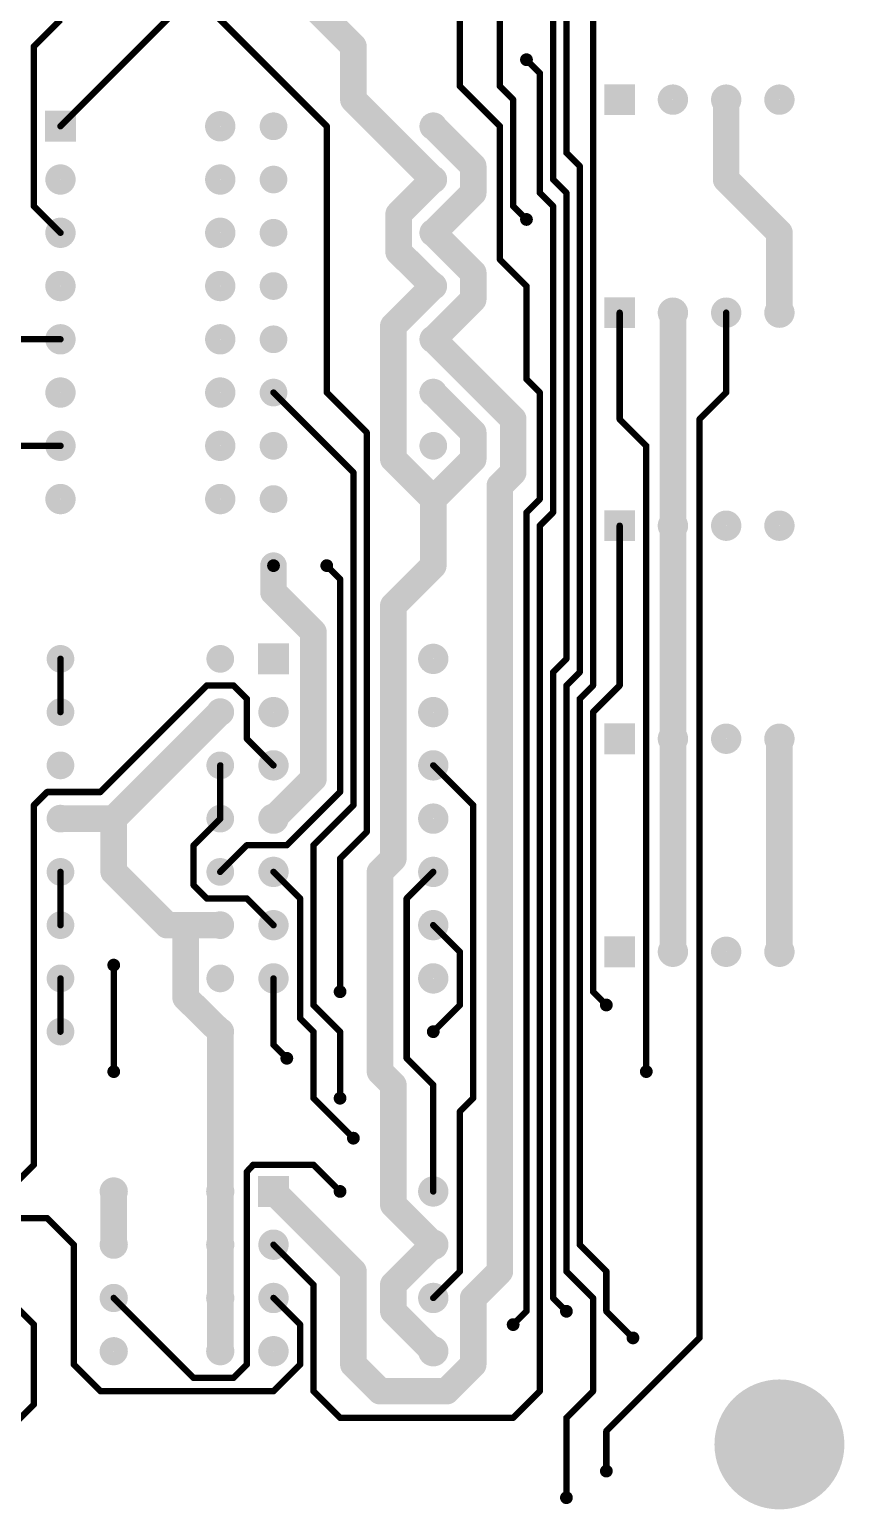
# Model space of a CAD drawing. Extents: x 0.24 to 7.39, y 0.21 to 4.62.
# Drawn here: x 5.838 to 7.368, y 0.224 to 3.002 of the extents above; entities that cross this region are included whole.
import ezdxf

# ---------------------------------------------------------------- set-up
doc = ezdxf.new("R2010")
doc.units = 0

msp = doc.modelspace()

# ---------------------------------------------------------------- linework, layer by layer
at = {"layer": 'BOT'}
for points, const_width in [([(6.721, 4.296), (6.721, 2.896)], 0.012), ([(6.646, 4.071), (6.646, 2.896)], 0.012), ([(6.846, 3.371), (6.846, 2.771)], 0.012), ([(6.896, 1.771), (6.896, 3.271)], 0.012), ([(6.296, 3.121), (6.446, 2.971)], 0.05), ([(6.146, 3.071), (6.396, 2.821)], 0.012), ([(5.896, 2.821), (6.121, 3.046)], 0.012), ([(5.846, 2.971), (5.896, 3.021)], 0.012), ([(6.821, 2.721), (6.821, 3.021)], 0.012), ([(5.846, 2.671), (5.846, 2.971)], 0.012), ([(6.446, 2.971), (6.446, 2.871)], 0.05), ([(6.796, 2.921), (6.771, 2.946)], 0.012), ([(6.796, 2.696), (6.796, 2.921)], 0.012), ([(6.446, 2.871), (6.596, 2.721)], 0.05), ([(6.646, 2.896), (6.721, 2.821)], 0.012), ([(6.721, 2.896), (6.746, 2.871)], 0.012), ([(7.146, 2.871), (7.146, 2.721)], 0.05), ([(6.746, 2.871), (6.746, 2.671)], 0.012), ([(6.596, 2.821), (6.671, 2.746)], 0.05), ([(6.396, 2.821), (6.396, 2.321)], 0.012), ([(6.721, 2.821), (6.721, 2.571)], 0.012), ([(6.671, 2.746), (6.671, 2.696)], 0.05), ([(6.846, 2.771), (6.871, 2.746)], 0.012), ([(6.871, 2.746), (6.871, 1.796)], 0.012), ([(6.596, 2.721), (6.531, 2.656)], 0.05), ([(6.846, 2.696), (6.821, 2.721)], 0.012), ([(7.146, 2.721), (7.246, 2.621)], 0.05), ([(6.671, 2.696), (6.596, 2.621)], 0.05), ([(6.821, 2.671), (6.796, 2.696)], 0.012), ([(6.846, 1.821), (6.846, 2.696)], 0.012), ([(5.896, 2.621), (5.846, 2.671)], 0.012), ([(6.531, 2.656), (6.531, 2.585)], 0.05), ([(6.746, 2.671), (6.771, 2.646)], 0.012), ([(6.821, 2.096), (6.821, 2.671)], 0.012), ([(6.596, 2.621), (6.671, 2.546)], 0.05), ([(7.246, 2.621), (7.246, 2.471)], 0.05), ([(6.531, 2.585), (6.596, 2.521)], 0.05), ([(6.671, 2.546), (6.671, 2.496)], 0.05), ([(6.721, 2.571), (6.771, 2.521)], 0.012), ([(6.596, 2.521), (6.521, 2.446)], 0.05), ([(6.671, 2.496), (6.596, 2.421)], 0.05), ([(6.771, 2.521), (6.771, 2.346)], 0.012), ([(6.946, 2.471), (6.946, 2.271)], 0.012), ([(7.046, 2.071), (7.046, 2.471)], 0.05), ([(7.146, 2.321), (7.146, 2.471)], 0.012), ([(6.521, 2.446), (6.521, 2.196)], 0.05), ([(6.596, 2.421), (6.746, 2.271)], 0.05), ([(5.896, 2.421), (5.771, 2.421)], 0.012), ([(5.771, 2.421), (5.896, 2.421)], 0.012), ([(6.596, 2.321), (6.671, 2.246)], 0.05), ([(6.771, 2.346), (6.796, 2.321)], 0.012), ([(6.446, 2.171), (6.296, 2.321)], 0.012), ([(6.396, 2.321), (6.471, 2.246)], 0.012), ([(6.796, 2.321), (6.796, 2.121)], 0.012), ([(7.096, 2.271), (7.146, 2.321)], 0.012), ([(6.746, 2.271), (6.746, 2.171)], 0.05), ([(6.471, 2.246), (6.471, 1.496)], 0.012), ([(6.671, 2.246), (6.671, 2.196)], 0.05), ([(6.946, 2.271), (6.996, 2.221)], 0.012), ([(7.096, 0.546), (7.096, 2.271)], 0.012), ([(5.696, 2.221), (5.896, 2.221)], 0.012), ([(5.696, 2.221), (5.896, 2.221)], 0.012), ([(6.996, 2.221), (6.996, 1.046)], 0.012), ([(6.521, 2.196), (6.596, 2.121)], 0.05), ([(6.671, 2.196), (6.596, 2.121)], 0.05), ([(6.746, 2.171), (6.721, 2.146)], 0.05), ([(6.446, 1.546), (6.446, 2.171)], 0.012), ([(6.721, 2.146), (6.721, 0.671)], 0.05), ([(6.596, 2.121), (6.596, 1.996)], 0.05), ([(6.796, 2.121), (6.771, 2.096)], 0.012), ([(6.771, 2.096), (6.771, 0.596)], 0.012), ([(6.796, 2.071), (6.821, 2.096)], 0.012), ([(7.046, 1.671), (7.046, 2.071)], 0.05), ([(6.796, 0.446), (6.796, 2.071)], 0.012), ([(6.946, 2.071), (6.946, 1.771)], 0.012), ([(6.296, 1.946), (6.296, 1.996)], 0.05), ([(6.421, 1.971), (6.396, 1.996)], 0.012), ([(6.596, 1.996), (6.521, 1.921)], 0.05), ([(6.421, 1.571), (6.421, 1.971)], 0.012), ([(6.371, 1.871), (6.296, 1.946)], 0.05), ([(6.521, 1.921), (6.521, 1.446)], 0.05), ([(6.371, 1.596), (6.371, 1.871)], 0.05), ([(5.896, 1.721), (5.896, 1.821)], 0.012), ([(6.821, 1.796), (6.846, 1.821)], 0.012), ([(6.821, 0.621), (6.821, 1.796)], 0.012), ([(6.871, 1.796), (6.846, 1.771)], 0.012), ([(5.971, 1.571), (6.171, 1.771)], 0.012), ([(6.171, 1.771), (6.221, 1.771)], 0.012), ([(6.221, 1.771), (6.246, 1.746)], 0.012), ([(6.246, 1.746), (6.246, 1.671)], 0.012), ([(6.846, 1.771), (6.846, 0.671)], 0.012), ([(6.871, 1.746), (6.896, 1.771)], 0.012), ([(6.871, 0.721), (6.871, 1.746)], 0.012), ([(6.946, 1.771), (6.896, 1.721)], 0.012), ([(5.996, 1.521), (6.196, 1.721)], 0.05), ([(6.896, 1.721), (6.896, 1.196)], 0.012), ([(7.046, 1.271), (7.046, 1.671)], 0.05), ([(7.246, 1.271), (7.246, 1.671)], 0.05), ([(6.246, 1.671), (6.296, 1.621)], 0.012), ([(6.196, 1.521), (6.196, 1.621)], 0.012), ([(6.296, 1.521), (6.371, 1.596)], 0.05), ([(6.671, 1.546), (6.596, 1.621)], 0.012), ([(5.846, 1.546), (5.871, 1.571)], 0.012), ([(5.871, 1.571), (5.971, 1.571)], 0.012), ([(6.321, 1.471), (6.421, 1.571)], 0.012), ([(5.846, 0.871), (5.846, 1.546)], 0.012), ([(5.996, 1.521), (5.896, 1.521)], 0.05), ([(5.896, 1.521), (5.996, 1.521)], 0.05), ([(5.996, 1.421), (5.996, 1.521)], 0.05), ([(6.371, 1.471), (6.446, 1.546)], 0.012), ([(6.671, 0.996), (6.671, 1.546)], 0.012), ([(6.146, 1.471), (6.196, 1.521)], 0.012), ([(6.471, 1.496), (6.421, 1.446)], 0.012), ([(6.146, 1.396), (6.146, 1.471)], 0.012), ([(6.196, 1.421), (6.246, 1.471)], 0.012), ([(6.246, 1.471), (6.321, 1.471)], 0.012), ([(6.371, 1.171), (6.371, 1.471)], 0.012), ([(6.096, 1.321), (5.996, 1.421)], 0.05), ([(6.421, 1.446), (6.421, 1.196)], 0.012), ([(6.521, 1.446), (6.496, 1.421)], 0.05), ([(6.496, 1.421), (6.496, 1.046)], 0.05), ([(5.896, 1.321), (5.896, 1.421)], 0.012), ([(6.296, 1.421), (6.346, 1.371)], 0.012), ([(6.596, 1.421), (6.546, 1.371)], 0.012), ([(6.171, 1.371), (6.146, 1.396)], 0.012), ([(6.246, 1.371), (6.171, 1.371)], 0.012), ([(6.296, 1.321), (6.246, 1.371)], 0.012), ([(6.346, 1.371), (6.346, 1.146)], 0.012), ([(6.546, 1.371), (6.546, 1.071)], 0.012), ([(6.131, 1.321), (6.096, 1.321)], 0.05), ([(6.196, 1.321), (6.131, 1.321)], 0.05), ([(6.196, 1.321), (6.131, 1.321)], 0.05), ([(6.131, 1.321), (6.131, 1.185)], 0.05), ([(6.646, 1.271), (6.596, 1.321)], 0.012), ([(5.996, 1.246), (5.996, 1.046)], 0.012), ([(6.646, 1.171), (6.646, 1.271)], 0.012), ([(5.896, 1.121), (5.896, 1.221)], 0.012), ([(6.296, 1.096), (6.296, 1.221)], 0.012), ([(6.131, 1.185), (6.196, 1.121)], 0.05), ([(6.896, 1.196), (6.921, 1.171)], 0.012), ([(6.421, 1.121), (6.371, 1.171)], 0.012), ([(6.596, 1.121), (6.646, 1.171)], 0.012), ([(6.196, 0.821), (6.196, 1.121)], 0.05), ([(6.346, 1.146), (6.371, 1.121)], 0.012), ([(6.371, 1.121), (6.371, 0.996)], 0.012), ([(6.421, 0.996), (6.421, 1.121)], 0.012), ([(6.321, 1.071), (6.296, 1.096)], 0.012), ([(6.496, 1.046), (6.521, 1.021)], 0.05), ([(6.546, 1.071), (6.596, 1.021)], 0.012), ([(6.521, 1.021), (6.521, 0.796)], 0.05), ([(6.371, 0.996), (6.446, 0.921)], 0.012), ([(6.596, 1.021), (6.596, 0.821)], 0.012), ([(6.646, 0.971), (6.671, 0.996)], 0.012), ([(6.646, 0.671), (6.646, 0.971)], 0.012), ([(5.796, 0.821), (5.846, 0.871)], 0.012), ([(6.246, 0.858), (6.258, 0.871)], 0.012), ([(6.246, 0.496), (6.246, 0.858)], 0.012), ([(6.258, 0.871), (6.371, 0.871)], 0.012), ([(6.371, 0.871), (6.421, 0.821)], 0.012), ([(5.996, 0.721), (5.996, 0.821)], 0.05), ([(6.196, 0.721), (6.196, 0.821)], 0.05), ([(6.446, 0.671), (6.296, 0.821)], 0.05), ([(6.521, 0.796), (6.596, 0.721)], 0.05), ([(5.746, 0.771), (5.871, 0.771)], 0.012), ([(5.871, 0.771), (5.921, 0.721)], 0.012), ([(5.921, 0.721), (5.921, 0.496)], 0.012), ([(6.196, 0.621), (6.196, 0.721)], 0.05), ([(6.296, 0.721), (6.371, 0.646)], 0.012), ([(6.596, 0.721), (6.521, 0.646)], 0.05), ([(6.921, 0.671), (6.871, 0.721)], 0.012), ([(6.446, 0.496), (6.446, 0.671)], 0.05), ([(6.721, 0.671), (6.671, 0.621)], 0.05), ([(6.521, 0.646), (6.521, 0.596)], 0.05), ([(6.596, 0.621), (6.646, 0.671)], 0.012), ([(6.846, 0.671), (6.896, 0.621)], 0.012), ([(6.921, 0.596), (6.921, 0.671)], 0.012), ([(6.196, 0.521), (6.196, 0.621)], 0.05), ([(6.371, 0.646), (6.371, 0.446)], 0.012), ([(6.671, 0.621), (6.671, 0.496)], 0.05), ([(5.846, 0.571), (5.796, 0.621)], 0.012), ([(5.996, 0.621), (6.146, 0.471)], 0.012), ([(6.346, 0.571), (6.296, 0.621)], 0.012), ([(6.521, 0.596), (6.596, 0.521)], 0.05), ([(6.846, 0.596), (6.821, 0.621)], 0.012), ([(6.896, 0.621), (6.896, 0.446)], 0.012), ([(6.771, 0.596), (6.746, 0.571)], 0.012), ([(6.971, 0.546), (6.921, 0.596)], 0.012), ([(5.846, 0.421), (5.846, 0.571)], 0.012), ([(6.346, 0.496), (6.346, 0.571)], 0.012), ([(6.921, 0.371), (7.096, 0.546)], 0.012), ([(5.921, 0.496), (5.971, 0.446)], 0.012), ([(6.221, 0.471), (6.246, 0.496)], 0.012), ([(6.296, 0.446), (6.346, 0.496)], 0.012), ([(6.496, 0.446), (6.446, 0.496)], 0.05), ([(6.671, 0.496), (6.621, 0.446)], 0.05), ([(6.146, 0.471), (6.221, 0.471)], 0.012), ([(5.971, 0.446), (6.296, 0.446)], 0.012), ([(6.371, 0.446), (6.421, 0.396)], 0.012), ([(6.621, 0.446), (6.496, 0.446)], 0.05), ([(6.746, 0.396), (6.796, 0.446)], 0.012), ([(6.896, 0.446), (6.846, 0.396)], 0.012), ([(5.796, 0.371), (5.846, 0.421)], 0.012), ([(6.421, 0.396), (6.746, 0.396)], 0.012), ([(6.846, 0.396), (6.846, 0.246)], 0.012), ([(6.921, 0.296), (6.921, 0.371)], 0.012)]:
    msp.add_lwpolyline(points, dxfattribs=dict(at, const_width=const_width))
for points, const_width in [([(5.843, 2.971, 1), (5.849, 2.971, 1)], 0.006), ([(5.843, 2.971, 1), (5.849, 2.971, 1)], 0.006), ([(6.4335, 2.971, 1), (6.4585, 2.971, 1)], 0.025), ([(6.4335, 2.971, 1), (6.4585, 2.971, 1)], 0.025), ([(6.765, 2.946, 1), (6.777, 2.946, 1)], 0.012), ([(6.768, 2.946, 1), (6.774, 2.946, 1)], 0.006), ([(6.793, 2.921, 1), (6.799, 2.921, 1)], 0.006), ([(6.793, 2.921, 1), (6.799, 2.921, 1)], 0.006), ([(6.4335, 2.871, 1), (6.4585, 2.871, 1)], 0.025), ([(6.4335, 2.871, 1), (6.4585, 2.871, 1)], 0.025), ([(6.643, 2.896, 1), (6.649, 2.896, 1)], 0.006), ([(6.643, 2.896, 1), (6.649, 2.896, 1)], 0.006), ([(6.718, 2.896, 1), (6.724, 2.896, 1)], 0.006), ([(6.718, 2.896, 1), (6.724, 2.896, 1)], 0.006), ([(7.032, 2.871, 1), (7.06, 2.871, 1)], 0.029), ([(7.132, 2.871, 1), (7.16, 2.871, 1)], 0.029), ([(7.1335, 2.871, 1), (7.1585, 2.871, 1)], 0.025), ([(7.232, 2.871, 1), (7.26, 2.871, 1)], 0.029), ([(6.743, 2.871, 1), (6.749, 2.871, 1)], 0.006), ([(6.743, 2.871, 1), (6.749, 2.871, 1)], 0.006), ([(6.182, 2.821, 1), (6.21, 2.821, 1)], 0.029), ([(6.283, 2.821, 1), (6.309, 2.821, 1)], 0.026), ([(6.583, 2.821, 1), (6.609, 2.821, 1)], 0.026), ([(6.5835, 2.821, 1), (6.6085, 2.821, 1)], 0.025), ([(5.893, 2.821, 1), (5.899, 2.821, 1)], 0.006), ([(6.393, 2.821, 1), (6.399, 2.821, 1)], 0.006), ([(6.393, 2.821, 1), (6.399, 2.821, 1)], 0.006), ([(6.718, 2.821, 1), (6.724, 2.821, 1)], 0.006), ([(6.718, 2.821, 1), (6.724, 2.821, 1)], 0.006), ([(6.6585, 2.746, 1), (6.6835, 2.746, 1)], 0.025), ([(6.6585, 2.746, 1), (6.6835, 2.746, 1)], 0.025), ([(6.843, 2.771, 1), (6.849, 2.771, 1)], 0.006), ([(6.843, 2.771, 1), (6.849, 2.771, 1)], 0.006), ([(6.868, 2.746, 1), (6.874, 2.746, 1)], 0.006), ([(6.868, 2.746, 1), (6.874, 2.746, 1)], 0.006), ([(5.882, 2.721, 1), (5.91, 2.721, 1)], 0.029), ([(6.182, 2.721, 1), (6.21, 2.721, 1)], 0.029), ([(6.283, 2.721, 1), (6.309, 2.721, 1)], 0.026), ([(6.583, 2.721, 1), (6.609, 2.721, 1)], 0.026), ([(6.5835, 2.721, 1), (6.6085, 2.721, 1)], 0.025), ([(6.5835, 2.721, 1), (6.6085, 2.721, 1)], 0.025), ([(6.818, 2.721, 1), (6.824, 2.721, 1)], 0.006), ([(6.818, 2.721, 1), (6.824, 2.721, 1)], 0.006), ([(7.1335, 2.721, 1), (7.1585, 2.721, 1)], 0.025), ([(7.1335, 2.721, 1), (7.1585, 2.721, 1)], 0.025), ([(6.6585, 2.696, 1), (6.6835, 2.696, 1)], 0.025), ([(6.6585, 2.696, 1), (6.6835, 2.696, 1)], 0.025), ([(6.793, 2.696, 1), (6.799, 2.696, 1)], 0.006), ([(6.793, 2.696, 1), (6.799, 2.696, 1)], 0.006), ([(6.843, 2.696, 1), (6.849, 2.696, 1)], 0.006), ([(6.843, 2.696, 1), (6.849, 2.696, 1)], 0.006), ([(5.843, 2.671, 1), (5.849, 2.671, 1)], 0.006), ([(5.843, 2.671, 1), (5.849, 2.671, 1)], 0.006), ([(6.5185, 2.656, 1), (6.5435, 2.656, 1)], 0.025), ([(6.5185, 2.656, 1), (6.5435, 2.656, 1)], 0.025), ([(6.743, 2.671, 1), (6.749, 2.671, 1)], 0.006), ([(6.743, 2.671, 1), (6.749, 2.671, 1)], 0.006), ([(6.818, 2.671, 1), (6.824, 2.671, 1)], 0.006), ([(6.818, 2.671, 1), (6.824, 2.671, 1)], 0.006), ([(5.882, 2.621, 1), (5.91, 2.621, 1)], 0.029), ([(6.182, 2.621, 1), (6.21, 2.621, 1)], 0.029), ([(6.283, 2.621, 1), (6.309, 2.621, 1)], 0.026), ([(6.583, 2.621, 1), (6.609, 2.621, 1)], 0.026), ([(6.5835, 2.621, 1), (6.6085, 2.621, 1)], 0.025), ([(6.5835, 2.621, 1), (6.6085, 2.621, 1)], 0.025), ([(6.765, 2.646, 1), (6.777, 2.646, 1)], 0.012), ([(6.768, 2.646, 1), (6.774, 2.646, 1)], 0.006), ([(7.2335, 2.621, 1), (7.2585, 2.621, 1)], 0.025), ([(7.2335, 2.621, 1), (7.2585, 2.621, 1)], 0.025), ([(5.893, 2.621, 1), (5.899, 2.621, 1)], 0.006), ([(6.5185, 2.585, 1), (6.5435, 2.585, 1)], 0.025), ([(6.5185, 2.585, 1), (6.5435, 2.585, 1)], 0.025), ([(6.6585, 2.546, 1), (6.6835, 2.546, 1)], 0.025), ([(6.6585, 2.546, 1), (6.6835, 2.546, 1)], 0.025), ([(6.718, 2.571, 1), (6.724, 2.571, 1)], 0.006), ([(6.718, 2.571, 1), (6.724, 2.571, 1)], 0.006), ([(5.882, 2.521, 1), (5.91, 2.521, 1)], 0.029), ([(6.182, 2.521, 1), (6.21, 2.521, 1)], 0.029), ([(6.283, 2.521, 1), (6.309, 2.521, 1)], 0.026), ([(6.583, 2.521, 1), (6.609, 2.521, 1)], 0.026), ([(6.5835, 2.521, 1), (6.6085, 2.521, 1)], 0.025), ([(6.5835, 2.521, 1), (6.6085, 2.521, 1)], 0.025), ([(6.6585, 2.496, 1), (6.6835, 2.496, 1)], 0.025), ([(6.6585, 2.496, 1), (6.6835, 2.496, 1)], 0.025), ([(6.768, 2.521, 1), (6.774, 2.521, 1)], 0.006), ([(6.768, 2.521, 1), (6.774, 2.521, 1)], 0.006), ([(6.943, 2.471, 1), (6.949, 2.471, 1)], 0.006), ([(7.032, 2.471, 1), (7.06, 2.471, 1)], 0.029), ([(7.0335, 2.471, 1), (7.0585, 2.471, 1)], 0.025), ([(7.132, 2.471, 1), (7.16, 2.471, 1)], 0.029), ([(7.143, 2.471, 1), (7.149, 2.471, 1)], 0.006), ([(7.232, 2.471, 1), (7.26, 2.471, 1)], 0.029), ([(7.2335, 2.471, 1), (7.2585, 2.471, 1)], 0.025), ([(5.882, 2.421, 1), (5.91, 2.421, 1)], 0.029), ([(6.182, 2.421, 1), (6.21, 2.421, 1)], 0.029), ([(6.283, 2.421, 1), (6.309, 2.421, 1)], 0.026), ([(6.5085, 2.446, 1), (6.5335, 2.446, 1)], 0.025), ([(6.5085, 2.446, 1), (6.5335, 2.446, 1)], 0.025), ([(6.583, 2.421, 1), (6.609, 2.421, 1)], 0.026), ([(6.5835, 2.421, 1), (6.6085, 2.421, 1)], 0.025), ([(6.5835, 2.421, 1), (6.6085, 2.421, 1)], 0.025), ([(5.893, 2.421, 1), (5.899, 2.421, 1)], 0.006), ([(5.893, 2.421, 1), (5.899, 2.421, 1)], 0.006), ([(5.882, 2.321, 1), (5.91, 2.321, 1)], 0.029), ([(6.182, 2.321, 1), (6.21, 2.321, 1)], 0.029), ([(6.283, 2.321, 1), (6.309, 2.321, 1)], 0.026), ([(6.583, 2.321, 1), (6.609, 2.321, 1)], 0.026), ([(6.5835, 2.321, 1), (6.6085, 2.321, 1)], 0.025), ([(6.768, 2.346, 1), (6.774, 2.346, 1)], 0.006), ([(6.768, 2.346, 1), (6.774, 2.346, 1)], 0.006), ([(6.293, 2.321, 1), (6.299, 2.321, 1)], 0.006), ([(6.393, 2.321, 1), (6.399, 2.321, 1)], 0.006), ([(6.393, 2.321, 1), (6.399, 2.321, 1)], 0.006), ([(6.793, 2.321, 1), (6.799, 2.321, 1)], 0.006), ([(6.793, 2.321, 1), (6.799, 2.321, 1)], 0.006), ([(7.143, 2.321, 1), (7.149, 2.321, 1)], 0.006), ([(7.143, 2.321, 1), (7.149, 2.321, 1)], 0.006), ([(6.7335, 2.271, 1), (6.7585, 2.271, 1)], 0.025), ([(6.7335, 2.271, 1), (6.7585, 2.271, 1)], 0.025), ([(6.468, 2.246, 1), (6.474, 2.246, 1)], 0.006), ([(6.468, 2.246, 1), (6.474, 2.246, 1)], 0.006), ([(6.6585, 2.246, 1), (6.6835, 2.246, 1)], 0.025), ([(6.6585, 2.246, 1), (6.6835, 2.246, 1)], 0.025), ([(6.943, 2.271, 1), (6.949, 2.271, 1)], 0.006), ([(6.943, 2.271, 1), (6.949, 2.271, 1)], 0.006), ([(7.093, 2.271, 1), (7.099, 2.271, 1)], 0.006), ([(7.093, 2.271, 1), (7.099, 2.271, 1)], 0.006), ([(5.882, 2.221, 1), (5.91, 2.221, 1)], 0.029), ([(5.893, 2.221, 1), (5.899, 2.221, 1)], 0.006), ([(5.893, 2.221, 1), (5.899, 2.221, 1)], 0.006), ([(6.182, 2.221, 1), (6.21, 2.221, 1)], 0.029), ([(6.283, 2.221, 1), (6.309, 2.221, 1)], 0.026), ([(6.583, 2.221, 1), (6.609, 2.221, 1)], 0.026), ([(6.993, 2.221, 1), (6.999, 2.221, 1)], 0.006), ([(6.993, 2.221, 1), (6.999, 2.221, 1)], 0.006), ([(6.5085, 2.196, 1), (6.5335, 2.196, 1)], 0.025), ([(6.5085, 2.196, 1), (6.5335, 2.196, 1)], 0.025), ([(6.6585, 2.196, 1), (6.6835, 2.196, 1)], 0.025), ([(6.6585, 2.196, 1), (6.6835, 2.196, 1)], 0.025), ([(6.7335, 2.171, 1), (6.7585, 2.171, 1)], 0.025), ([(6.7335, 2.171, 1), (6.7585, 2.171, 1)], 0.025), ([(6.443, 2.171, 1), (6.449, 2.171, 1)], 0.006), ([(6.443, 2.171, 1), (6.449, 2.171, 1)], 0.006), ([(6.7085, 2.146, 1), (6.7335, 2.146, 1)], 0.025), ([(6.7085, 2.146, 1), (6.7335, 2.146, 1)], 0.025), ([(5.882, 2.121, 1), (5.91, 2.121, 1)], 0.029), ([(6.182, 2.121, 1), (6.21, 2.121, 1)], 0.029), ([(6.283, 2.121, 1), (6.309, 2.121, 1)], 0.026), ([(6.583, 2.121, 1), (6.609, 2.121, 1)], 0.026), ([(6.5835, 2.121, 1), (6.6085, 2.121, 1)], 0.025), ([(6.5835, 2.121, 1), (6.6085, 2.121, 1)], 0.025), ([(6.5835, 2.121, 1), (6.6085, 2.121, 1)], 0.025), ([(6.793, 2.121, 1), (6.799, 2.121, 1)], 0.006), ([(6.793, 2.121, 1), (6.799, 2.121, 1)], 0.006), ([(6.768, 2.096, 1), (6.774, 2.096, 1)], 0.006), ([(6.768, 2.096, 1), (6.774, 2.096, 1)], 0.006), ([(6.818, 2.096, 1), (6.824, 2.096, 1)], 0.006), ([(6.818, 2.096, 1), (6.824, 2.096, 1)], 0.006), ([(7.032, 2.071, 1), (7.06, 2.071, 1)], 0.029), ([(7.0335, 2.071, 1), (7.0585, 2.071, 1)], 0.025), ([(7.0335, 2.071, 1), (7.0585, 2.071, 1)], 0.025), ([(7.132, 2.071, 1), (7.16, 2.071, 1)], 0.029), ([(7.232, 2.071, 1), (7.26, 2.071, 1)], 0.029), ([(6.793, 2.071, 1), (6.799, 2.071, 1)], 0.006), ([(6.793, 2.071, 1), (6.799, 2.071, 1)], 0.006), ([(6.943, 2.071, 1), (6.949, 2.071, 1)], 0.006), ([(6.2835, 1.996, 1), (6.3085, 1.996, 1)], 0.025), ([(6.29, 1.996, 1), (6.302, 1.996, 1)], 0.012), ([(6.39, 1.996, 1), (6.402, 1.996, 1)], 0.012), ([(6.393, 1.996, 1), (6.399, 1.996, 1)], 0.006), ([(6.5835, 1.996, 1), (6.6085, 1.996, 1)], 0.025), ([(6.5835, 1.996, 1), (6.6085, 1.996, 1)], 0.025), ([(6.418, 1.971, 1), (6.424, 1.971, 1)], 0.006), ([(6.418, 1.971, 1), (6.424, 1.971, 1)], 0.006), ([(6.2835, 1.946, 1), (6.3085, 1.946, 1)], 0.025), ([(6.2835, 1.946, 1), (6.3085, 1.946, 1)], 0.025), ([(6.5085, 1.921, 1), (6.5335, 1.921, 1)], 0.025), ([(6.5085, 1.921, 1), (6.5335, 1.921, 1)], 0.025), ([(6.3585, 1.871, 1), (6.3835, 1.871, 1)], 0.025), ([(6.3585, 1.871, 1), (6.3835, 1.871, 1)], 0.025), ([(5.883, 1.821, 1), (5.909, 1.821, 1)], 0.026), ([(6.183, 1.821, 1), (6.209, 1.821, 1)], 0.026), ([(6.582, 1.821, 1), (6.61, 1.821, 1)], 0.029), ([(5.893, 1.821, 1), (5.899, 1.821, 1)], 0.006), ([(6.843, 1.821, 1), (6.849, 1.821, 1)], 0.006), ([(6.843, 1.821, 1), (6.849, 1.821, 1)], 0.006), ([(6.818, 1.796, 1), (6.824, 1.796, 1)], 0.006), ([(6.818, 1.796, 1), (6.824, 1.796, 1)], 0.006), ([(6.868, 1.796, 1), (6.874, 1.796, 1)], 0.006), ([(6.868, 1.796, 1), (6.874, 1.796, 1)], 0.006), ([(6.168, 1.771, 1), (6.174, 1.771, 1)], 0.006), ([(6.168, 1.771, 1), (6.174, 1.771, 1)], 0.006), ([(6.218, 1.771, 1), (6.224, 1.771, 1)], 0.006), ([(6.218, 1.771, 1), (6.224, 1.771, 1)], 0.006), ([(6.243, 1.746, 1), (6.249, 1.746, 1)], 0.006), ([(6.243, 1.746, 1), (6.249, 1.746, 1)], 0.006), ([(6.843, 1.771, 1), (6.849, 1.771, 1)], 0.006), ([(6.843, 1.771, 1), (6.849, 1.771, 1)], 0.006), ([(6.868, 1.746, 1), (6.874, 1.746, 1)], 0.006), ([(6.868, 1.746, 1), (6.874, 1.746, 1)], 0.006), ([(6.893, 1.771, 1), (6.899, 1.771, 1)], 0.006), ([(6.893, 1.771, 1), (6.899, 1.771, 1)], 0.006), ([(6.943, 1.771, 1), (6.949, 1.771, 1)], 0.006), ([(6.943, 1.771, 1), (6.949, 1.771, 1)], 0.006), ([(5.883, 1.721, 1), (5.909, 1.721, 1)], 0.026), ([(5.893, 1.721, 1), (5.899, 1.721, 1)], 0.006), ([(6.183, 1.721, 1), (6.209, 1.721, 1)], 0.026), ([(6.1835, 1.721, 1), (6.2085, 1.721, 1)], 0.025), ([(6.282, 1.721, 1), (6.31, 1.721, 1)], 0.029), ([(6.582, 1.721, 1), (6.61, 1.721, 1)], 0.029), ([(6.893, 1.721, 1), (6.899, 1.721, 1)], 0.006), ([(6.893, 1.721, 1), (6.899, 1.721, 1)], 0.006), ([(7.032, 1.671, 1), (7.06, 1.671, 1)], 0.029), ([(7.0335, 1.671, 1), (7.0585, 1.671, 1)], 0.025), ([(7.0335, 1.671, 1), (7.0585, 1.671, 1)], 0.025), ([(7.132, 1.671, 1), (7.16, 1.671, 1)], 0.029), ([(7.232, 1.671, 1), (7.26, 1.671, 1)], 0.029), ([(7.2335, 1.671, 1), (7.2585, 1.671, 1)], 0.025), ([(6.243, 1.671, 1), (6.249, 1.671, 1)], 0.006), ([(6.243, 1.671, 1), (6.249, 1.671, 1)], 0.006), ([(5.883, 1.621, 1), (5.909, 1.621, 1)], 0.026), ([(6.183, 1.621, 1), (6.209, 1.621, 1)], 0.026), ([(6.282, 1.621, 1), (6.31, 1.621, 1)], 0.029), ([(6.582, 1.621, 1), (6.61, 1.621, 1)], 0.029), ([(6.193, 1.621, 1), (6.199, 1.621, 1)], 0.006), ([(6.293, 1.621, 1), (6.299, 1.621, 1)], 0.006), ([(6.3585, 1.596, 1), (6.3835, 1.596, 1)], 0.025), ([(6.3585, 1.596, 1), (6.3835, 1.596, 1)], 0.025), ([(6.593, 1.621, 1), (6.599, 1.621, 1)], 0.006), ([(5.868, 1.571, 1), (5.874, 1.571, 1)], 0.006), ([(5.868, 1.571, 1), (5.874, 1.571, 1)], 0.006), ([(5.968, 1.571, 1), (5.974, 1.571, 1)], 0.006), ([(5.968, 1.571, 1), (5.974, 1.571, 1)], 0.006), ([(6.418, 1.571, 1), (6.424, 1.571, 1)], 0.006), ([(6.418, 1.571, 1), (6.424, 1.571, 1)], 0.006), ([(5.843, 1.546, 1), (5.849, 1.546, 1)], 0.006), ([(5.843, 1.546, 1), (5.849, 1.546, 1)], 0.006), ([(5.883, 1.521, 1), (5.909, 1.521, 1)], 0.026), ([(5.8835, 1.521, 1), (5.9085, 1.521, 1)], 0.025), ([(5.8835, 1.521, 1), (5.9085, 1.521, 1)], 0.025), ([(5.9835, 1.521, 1), (6.0085, 1.521, 1)], 0.025), ([(5.9835, 1.521, 1), (6.0085, 1.521, 1)], 0.025), ([(5.9835, 1.521, 1), (6.0085, 1.521, 1)], 0.025), ([(5.9835, 1.521, 1), (6.0085, 1.521, 1)], 0.025), ([(6.183, 1.521, 1), (6.209, 1.521, 1)], 0.026), ([(6.282, 1.521, 1), (6.31, 1.521, 1)], 0.029), ([(6.2835, 1.521, 1), (6.3085, 1.521, 1)], 0.025), ([(6.443, 1.546, 1), (6.449, 1.546, 1)], 0.006), ([(6.443, 1.546, 1), (6.449, 1.546, 1)], 0.006), ([(6.582, 1.521, 1), (6.61, 1.521, 1)], 0.029), ([(6.668, 1.546, 1), (6.674, 1.546, 1)], 0.006), ([(6.668, 1.546, 1), (6.674, 1.546, 1)], 0.006), ([(6.193, 1.521, 1), (6.199, 1.521, 1)], 0.006), ([(6.193, 1.521, 1), (6.199, 1.521, 1)], 0.006), ([(6.468, 1.496, 1), (6.474, 1.496, 1)], 0.006), ([(6.468, 1.496, 1), (6.474, 1.496, 1)], 0.006), ([(6.143, 1.471, 1), (6.149, 1.471, 1)], 0.006), ([(6.143, 1.471, 1), (6.149, 1.471, 1)], 0.006), ([(6.243, 1.471, 1), (6.249, 1.471, 1)], 0.006), ([(6.243, 1.471, 1), (6.249, 1.471, 1)], 0.006), ([(6.318, 1.471, 1), (6.324, 1.471, 1)], 0.006), ([(6.318, 1.471, 1), (6.324, 1.471, 1)], 0.006), ([(6.368, 1.471, 1), (6.374, 1.471, 1)], 0.006), ([(6.368, 1.471, 1), (6.374, 1.471, 1)], 0.006), ([(5.883, 1.421, 1), (5.909, 1.421, 1)], 0.026), ([(5.9835, 1.421, 1), (6.0085, 1.421, 1)], 0.025), ([(5.9835, 1.421, 1), (6.0085, 1.421, 1)], 0.025), ([(6.183, 1.421, 1), (6.209, 1.421, 1)], 0.026), ([(6.282, 1.421, 1), (6.31, 1.421, 1)], 0.029), ([(6.418, 1.446, 1), (6.424, 1.446, 1)], 0.006), ([(6.418, 1.446, 1), (6.424, 1.446, 1)], 0.006), ([(6.4835, 1.421, 1), (6.5085, 1.421, 1)], 0.025), ([(6.4835, 1.421, 1), (6.5085, 1.421, 1)], 0.025), ([(6.5085, 1.446, 1), (6.5335, 1.446, 1)], 0.025), ([(6.5085, 1.446, 1), (6.5335, 1.446, 1)], 0.025), ([(6.582, 1.421, 1), (6.61, 1.421, 1)], 0.029), ([(5.893, 1.421, 1), (5.899, 1.421, 1)], 0.006), ([(6.193, 1.421, 1), (6.199, 1.421, 1)], 0.006), ([(6.293, 1.421, 1), (6.299, 1.421, 1)], 0.006), ([(6.593, 1.421, 1), (6.599, 1.421, 1)], 0.006), ([(6.143, 1.396, 1), (6.149, 1.396, 1)], 0.006), ([(6.143, 1.396, 1), (6.149, 1.396, 1)], 0.006), ([(6.168, 1.371, 1), (6.174, 1.371, 1)], 0.006), ([(6.168, 1.371, 1), (6.174, 1.371, 1)], 0.006), ([(6.243, 1.371, 1), (6.249, 1.371, 1)], 0.006), ([(6.243, 1.371, 1), (6.249, 1.371, 1)], 0.006), ([(6.343, 1.371, 1), (6.349, 1.371, 1)], 0.006), ([(6.343, 1.371, 1), (6.349, 1.371, 1)], 0.006), ([(6.543, 1.371, 1), (6.549, 1.371, 1)], 0.006), ([(6.543, 1.371, 1), (6.549, 1.371, 1)], 0.006), ([(5.883, 1.321, 1), (5.909, 1.321, 1)], 0.026), ([(6.0835, 1.321, 1), (6.1085, 1.321, 1)], 0.025), ([(6.0835, 1.321, 1), (6.1085, 1.321, 1)], 0.025), ([(6.1185, 1.321, 1), (6.1435, 1.321, 1)], 0.025), ([(6.1185, 1.321, 1), (6.1435, 1.321, 1)], 0.025), ([(6.1185, 1.321, 1), (6.1435, 1.321, 1)], 0.025), ([(6.1185, 1.321, 1), (6.1435, 1.321, 1)], 0.025), ([(6.183, 1.321, 1), (6.209, 1.321, 1)], 0.026), ([(6.1835, 1.321, 1), (6.2085, 1.321, 1)], 0.025), ([(6.1835, 1.321, 1), (6.2085, 1.321, 1)], 0.025), ([(6.282, 1.321, 1), (6.31, 1.321, 1)], 0.029), ([(6.582, 1.321, 1), (6.61, 1.321, 1)], 0.029), ([(5.893, 1.321, 1), (5.899, 1.321, 1)], 0.006), ([(6.293, 1.321, 1), (6.299, 1.321, 1)], 0.006), ([(6.593, 1.321, 1), (6.599, 1.321, 1)], 0.006), ([(7.032, 1.271, 1), (7.06, 1.271, 1)], 0.029), ([(7.0335, 1.271, 1), (7.0585, 1.271, 1)], 0.025), ([(7.132, 1.271, 1), (7.16, 1.271, 1)], 0.029), ([(7.232, 1.271, 1), (7.26, 1.271, 1)], 0.029), ([(7.2335, 1.271, 1), (7.2585, 1.271, 1)], 0.025), ([(5.99, 1.246, 1), (6.002, 1.246, 1)], 0.012), ([(5.993, 1.246, 1), (5.999, 1.246, 1)], 0.006), ([(6.643, 1.271, 1), (6.649, 1.271, 1)], 0.006), ([(6.643, 1.271, 1), (6.649, 1.271, 1)], 0.006), ([(5.883, 1.221, 1), (5.909, 1.221, 1)], 0.026), ([(5.893, 1.221, 1), (5.899, 1.221, 1)], 0.006), ([(6.183, 1.221, 1), (6.209, 1.221, 1)], 0.026), ([(6.282, 1.221, 1), (6.31, 1.221, 1)], 0.029), ([(6.293, 1.221, 1), (6.299, 1.221, 1)], 0.006), ([(6.582, 1.221, 1), (6.61, 1.221, 1)], 0.029), ([(6.1185, 1.185, 1), (6.1435, 1.185, 1)], 0.025), ([(6.1185, 1.185, 1), (6.1435, 1.185, 1)], 0.025), ([(6.415, 1.196, 1), (6.427, 1.196, 1)], 0.012), ([(6.418, 1.196, 1), (6.424, 1.196, 1)], 0.006), ([(6.893, 1.196, 1), (6.899, 1.196, 1)], 0.006), ([(6.893, 1.196, 1), (6.899, 1.196, 1)], 0.006), ([(6.368, 1.171, 1), (6.374, 1.171, 1)], 0.006), ([(6.368, 1.171, 1), (6.374, 1.171, 1)], 0.006), ([(6.643, 1.171, 1), (6.649, 1.171, 1)], 0.006), ([(6.643, 1.171, 1), (6.649, 1.171, 1)], 0.006), ([(6.915, 1.171, 1), (6.927, 1.171, 1)], 0.012), ([(6.918, 1.171, 1), (6.924, 1.171, 1)], 0.006), ([(5.883, 1.121, 1), (5.909, 1.121, 1)], 0.026), ([(6.183, 1.121, 1), (6.209, 1.121, 1)], 0.026), ([(6.1835, 1.121, 1), (6.2085, 1.121, 1)], 0.025), ([(6.1835, 1.121, 1), (6.2085, 1.121, 1)], 0.025), ([(6.343, 1.146, 1), (6.349, 1.146, 1)], 0.006), ([(6.343, 1.146, 1), (6.349, 1.146, 1)], 0.006), ([(5.893, 1.121, 1), (5.899, 1.121, 1)], 0.006), ([(6.368, 1.121, 1), (6.374, 1.121, 1)], 0.006), ([(6.368, 1.121, 1), (6.374, 1.121, 1)], 0.006), ([(6.418, 1.121, 1), (6.424, 1.121, 1)], 0.006), ([(6.418, 1.121, 1), (6.424, 1.121, 1)], 0.006), ([(6.59, 1.121, 1), (6.602, 1.121, 1)], 0.012), ([(6.593, 1.121, 1), (6.599, 1.121, 1)], 0.006), ([(6.293, 1.096, 1), (6.299, 1.096, 1)], 0.006), ([(6.293, 1.096, 1), (6.299, 1.096, 1)], 0.006), ([(5.99, 1.046, 1), (6.002, 1.046, 1)], 0.012), ([(6.315, 1.071, 1), (6.327, 1.071, 1)], 0.012), ([(6.318, 1.071, 1), (6.324, 1.071, 1)], 0.006), ([(6.4835, 1.046, 1), (6.5085, 1.046, 1)], 0.025), ([(6.4835, 1.046, 1), (6.5085, 1.046, 1)], 0.025), ([(6.543, 1.071, 1), (6.549, 1.071, 1)], 0.006), ([(6.543, 1.071, 1), (6.549, 1.071, 1)], 0.006), ([(6.99, 1.046, 1), (7.002, 1.046, 1)], 0.012), ([(5.993, 1.046, 1), (5.999, 1.046, 1)], 0.006), ([(6.5085, 1.021, 1), (6.5335, 1.021, 1)], 0.025), ([(6.5085, 1.021, 1), (6.5335, 1.021, 1)], 0.025), ([(6.993, 1.046, 1), (6.999, 1.046, 1)], 0.006), ([(6.368, 0.996, 1), (6.374, 0.996, 1)], 0.006), ([(6.368, 0.996, 1), (6.374, 0.996, 1)], 0.006), ([(6.415, 0.996, 1), (6.427, 0.996, 1)], 0.012), ([(6.418, 0.996, 1), (6.424, 0.996, 1)], 0.006), ([(6.593, 1.021, 1), (6.599, 1.021, 1)], 0.006), ([(6.593, 1.021, 1), (6.599, 1.021, 1)], 0.006), ([(6.668, 0.996, 1), (6.674, 0.996, 1)], 0.006), ([(6.668, 0.996, 1), (6.674, 0.996, 1)], 0.006), ([(6.643, 0.971, 1), (6.649, 0.971, 1)], 0.006), ([(6.643, 0.971, 1), (6.649, 0.971, 1)], 0.006), ([(6.44, 0.921, 1), (6.452, 0.921, 1)], 0.012), ([(6.443, 0.921, 1), (6.449, 0.921, 1)], 0.006), ([(5.843, 0.871, 1), (5.849, 0.871, 1)], 0.006), ([(5.843, 0.871, 1), (5.849, 0.871, 1)], 0.006), ([(6.243, 0.858, 1), (6.249, 0.858, 1)], 0.006), ([(6.243, 0.858, 1), (6.249, 0.858, 1)], 0.006), ([(6.255, 0.871, 1), (6.261, 0.871, 1)], 0.006), ([(6.255, 0.871, 1), (6.261, 0.871, 1)], 0.006), ([(6.368, 0.871, 1), (6.374, 0.871, 1)], 0.006), ([(6.368, 0.871, 1), (6.374, 0.871, 1)], 0.006), ([(5.983, 0.821, 1), (6.009, 0.821, 1)], 0.027), ([(5.9835, 0.821, 1), (6.0085, 0.821, 1)], 0.025), ([(6.183, 0.821, 1), (6.209, 0.821, 1)], 0.027), ([(6.1835, 0.821, 1), (6.2085, 0.821, 1)], 0.025), ([(6.1835, 0.821, 1), (6.2085, 0.821, 1)], 0.025), ([(6.2835, 0.821, 1), (6.3085, 0.821, 1)], 0.025), ([(6.582, 0.821, 1), (6.61, 0.821, 1)], 0.029), ([(6.415, 0.821, 1), (6.427, 0.821, 1)], 0.012), ([(6.418, 0.821, 1), (6.424, 0.821, 1)], 0.006), ([(6.5085, 0.796, 1), (6.5335, 0.796, 1)], 0.025), ([(6.5085, 0.796, 1), (6.5335, 0.796, 1)], 0.025), ([(6.593, 0.821, 1), (6.599, 0.821, 1)], 0.006), ([(5.868, 0.771, 1), (5.874, 0.771, 1)], 0.006), ([(5.868, 0.771, 1), (5.874, 0.771, 1)], 0.006), ([(5.918, 0.721, 1), (5.924, 0.721, 1)], 0.006), ([(5.918, 0.721, 1), (5.924, 0.721, 1)], 0.006), ([(5.983, 0.721, 1), (6.009, 0.721, 1)], 0.027), ([(5.9835, 0.721, 1), (6.0085, 0.721, 1)], 0.025), ([(6.183, 0.721, 1), (6.209, 0.721, 1)], 0.027), ([(6.1835, 0.721, 1), (6.2085, 0.721, 1)], 0.025), ([(6.1835, 0.721, 1), (6.2085, 0.721, 1)], 0.025), ([(6.282, 0.721, 1), (6.31, 0.721, 1)], 0.029), ([(6.293, 0.721, 1), (6.299, 0.721, 1)], 0.006), ([(6.582, 0.721, 1), (6.61, 0.721, 1)], 0.029), ([(6.5835, 0.721, 1), (6.6085, 0.721, 1)], 0.025), ([(6.5835, 0.721, 1), (6.6085, 0.721, 1)], 0.025), ([(6.868, 0.721, 1), (6.874, 0.721, 1)], 0.006), ([(6.868, 0.721, 1), (6.874, 0.721, 1)], 0.006), ([(6.4335, 0.671, 1), (6.4585, 0.671, 1)], 0.025), ([(6.4335, 0.671, 1), (6.4585, 0.671, 1)], 0.025), ([(6.7085, 0.671, 1), (6.7335, 0.671, 1)], 0.025), ([(6.7085, 0.671, 1), (6.7335, 0.671, 1)], 0.025), ([(6.5085, 0.646, 1), (6.5335, 0.646, 1)], 0.025), ([(6.5085, 0.646, 1), (6.5335, 0.646, 1)], 0.025), ([(6.643, 0.671, 1), (6.649, 0.671, 1)], 0.006), ([(6.643, 0.671, 1), (6.649, 0.671, 1)], 0.006), ([(6.843, 0.671, 1), (6.849, 0.671, 1)], 0.006), ([(6.843, 0.671, 1), (6.849, 0.671, 1)], 0.006), ([(6.918, 0.671, 1), (6.924, 0.671, 1)], 0.006), ([(6.918, 0.671, 1), (6.924, 0.671, 1)], 0.006), ([(5.983, 0.621, 1), (6.009, 0.621, 1)], 0.027), ([(6.183, 0.621, 1), (6.209, 0.621, 1)], 0.027), ([(6.1835, 0.621, 1), (6.2085, 0.621, 1)], 0.025), ([(6.1835, 0.621, 1), (6.2085, 0.621, 1)], 0.025), ([(6.282, 0.621, 1), (6.31, 0.621, 1)], 0.029), ([(6.368, 0.646, 1), (6.374, 0.646, 1)], 0.006), ([(6.368, 0.646, 1), (6.374, 0.646, 1)], 0.006), ([(6.582, 0.621, 1), (6.61, 0.621, 1)], 0.029), ([(6.6585, 0.621, 1), (6.6835, 0.621, 1)], 0.025), ([(6.6585, 0.621, 1), (6.6835, 0.621, 1)], 0.025), ([(5.993, 0.621, 1), (5.999, 0.621, 1)], 0.006), ([(6.293, 0.621, 1), (6.299, 0.621, 1)], 0.006), ([(6.5085, 0.596, 1), (6.5335, 0.596, 1)], 0.025), ([(6.5085, 0.596, 1), (6.5335, 0.596, 1)], 0.025), ([(6.593, 0.621, 1), (6.599, 0.621, 1)], 0.006), ([(6.818, 0.621, 1), (6.824, 0.621, 1)], 0.006), ([(6.818, 0.621, 1), (6.824, 0.621, 1)], 0.006), ([(6.893, 0.621, 1), (6.899, 0.621, 1)], 0.006), ([(6.893, 0.621, 1), (6.899, 0.621, 1)], 0.006), ([(6.768, 0.596, 1), (6.774, 0.596, 1)], 0.006), ([(6.768, 0.596, 1), (6.774, 0.596, 1)], 0.006), ([(6.84, 0.596, 1), (6.852, 0.596, 1)], 0.012), ([(6.843, 0.596, 1), (6.849, 0.596, 1)], 0.006), ([(6.918, 0.596, 1), (6.924, 0.596, 1)], 0.006), ([(6.918, 0.596, 1), (6.924, 0.596, 1)], 0.006), ([(5.843, 0.571, 1), (5.849, 0.571, 1)], 0.006), ([(5.843, 0.571, 1), (5.849, 0.571, 1)], 0.006), ([(6.343, 0.571, 1), (6.349, 0.571, 1)], 0.006), ([(6.343, 0.571, 1), (6.349, 0.571, 1)], 0.006), ([(6.74, 0.571, 1), (6.752, 0.571, 1)], 0.012), ([(6.743, 0.571, 1), (6.749, 0.571, 1)], 0.006), ([(6.965, 0.546, 1), (6.977, 0.546, 1)], 0.012), ([(5.983, 0.521, 1), (6.009, 0.521, 1)], 0.027), ([(6.183, 0.521, 1), (6.209, 0.521, 1)], 0.027), ([(6.1835, 0.521, 1), (6.2085, 0.521, 1)], 0.025), ([(6.282, 0.521, 1), (6.31, 0.521, 1)], 0.029), ([(6.582, 0.521, 1), (6.61, 0.521, 1)], 0.029), ([(6.5835, 0.521, 1), (6.6085, 0.521, 1)], 0.025), ([(6.968, 0.546, 1), (6.974, 0.546, 1)], 0.006), ([(7.093, 0.546, 1), (7.099, 0.546, 1)], 0.006), ([(7.093, 0.546, 1), (7.099, 0.546, 1)], 0.006), ([(5.918, 0.496, 1), (5.924, 0.496, 1)], 0.006), ([(5.918, 0.496, 1), (5.924, 0.496, 1)], 0.006), ([(6.243, 0.496, 1), (6.249, 0.496, 1)], 0.006), ([(6.243, 0.496, 1), (6.249, 0.496, 1)], 0.006), ([(6.343, 0.496, 1), (6.349, 0.496, 1)], 0.006), ([(6.343, 0.496, 1), (6.349, 0.496, 1)], 0.006), ([(6.4335, 0.496, 1), (6.4585, 0.496, 1)], 0.025), ([(6.4335, 0.496, 1), (6.4585, 0.496, 1)], 0.025), ([(6.6585, 0.496, 1), (6.6835, 0.496, 1)], 0.025), ([(6.6585, 0.496, 1), (6.6835, 0.496, 1)], 0.025), ([(6.143, 0.471, 1), (6.149, 0.471, 1)], 0.006), ([(6.143, 0.471, 1), (6.149, 0.471, 1)], 0.006), ([(6.218, 0.471, 1), (6.224, 0.471, 1)], 0.006), ([(6.218, 0.471, 1), (6.224, 0.471, 1)], 0.006), ([(5.968, 0.446, 1), (5.974, 0.446, 1)], 0.006), ([(5.968, 0.446, 1), (5.974, 0.446, 1)], 0.006), ([(6.293, 0.446, 1), (6.299, 0.446, 1)], 0.006), ([(6.293, 0.446, 1), (6.299, 0.446, 1)], 0.006), ([(6.368, 0.446, 1), (6.374, 0.446, 1)], 0.006), ([(6.368, 0.446, 1), (6.374, 0.446, 1)], 0.006), ([(6.4835, 0.446, 1), (6.5085, 0.446, 1)], 0.025), ([(6.4835, 0.446, 1), (6.5085, 0.446, 1)], 0.025), ([(6.6085, 0.446, 1), (6.6335, 0.446, 1)], 0.025), ([(6.6085, 0.446, 1), (6.6335, 0.446, 1)], 0.025), ([(6.793, 0.446, 1), (6.799, 0.446, 1)], 0.006), ([(6.793, 0.446, 1), (6.799, 0.446, 1)], 0.006), ([(6.893, 0.446, 1), (6.899, 0.446, 1)], 0.006), ([(6.893, 0.446, 1), (6.899, 0.446, 1)], 0.006), ([(7.185, 0.346, 1), (7.307, 0.346, 1)], 0.122), ([(5.843, 0.421, 1), (5.849, 0.421, 1)], 0.006), ([(5.843, 0.421, 1), (5.849, 0.421, 1)], 0.006), ([(6.418, 0.396, 1), (6.424, 0.396, 1)], 0.006), ([(6.418, 0.396, 1), (6.424, 0.396, 1)], 0.006), ([(6.743, 0.396, 1), (6.749, 0.396, 1)], 0.006), ([(6.743, 0.396, 1), (6.749, 0.396, 1)], 0.006), ([(6.843, 0.396, 1), (6.849, 0.396, 1)], 0.006), ([(6.843, 0.396, 1), (6.849, 0.396, 1)], 0.006), ([(6.918, 0.371, 1), (6.924, 0.371, 1)], 0.006), ([(6.918, 0.371, 1), (6.924, 0.371, 1)], 0.006), ([(6.915, 0.296, 1), (6.927, 0.296, 1)], 0.012), ([(6.918, 0.296, 1), (6.924, 0.296, 1)], 0.006), ([(6.84, 0.246, 1), (6.852, 0.246, 1)], 0.012), ([(6.843, 0.246, 1), (6.849, 0.246, 1)], 0.006)]:
    msp.add_lwpolyline(points, format="xyb", close=True, dxfattribs=dict(at, const_width=const_width))
for points in [[(6.917, 2.842), (6.975, 2.842), (6.917, 2.9), (6.975, 2.9)], [(5.867, 2.792), (5.925, 2.792), (5.867, 2.85), (5.925, 2.85)], [(6.917, 2.442), (6.975, 2.442), (6.917, 2.5), (6.975, 2.5)], [(6.917, 2.042), (6.975, 2.042), (6.917, 2.1), (6.975, 2.1)], [(6.267, 1.792), (6.325, 1.792), (6.267, 1.85), (6.325, 1.85)], [(6.917, 1.642), (6.975, 1.642), (6.917, 1.7), (6.975, 1.7)], [(6.917, 1.242), (6.975, 1.242), (6.917, 1.3), (6.975, 1.3)], [(6.267, 0.792), (6.325, 0.792), (6.267, 0.85), (6.325, 0.85)]]:
    msp.add_solid(points, dxfattribs=at)

doc.saveas('drawing.dxf')
